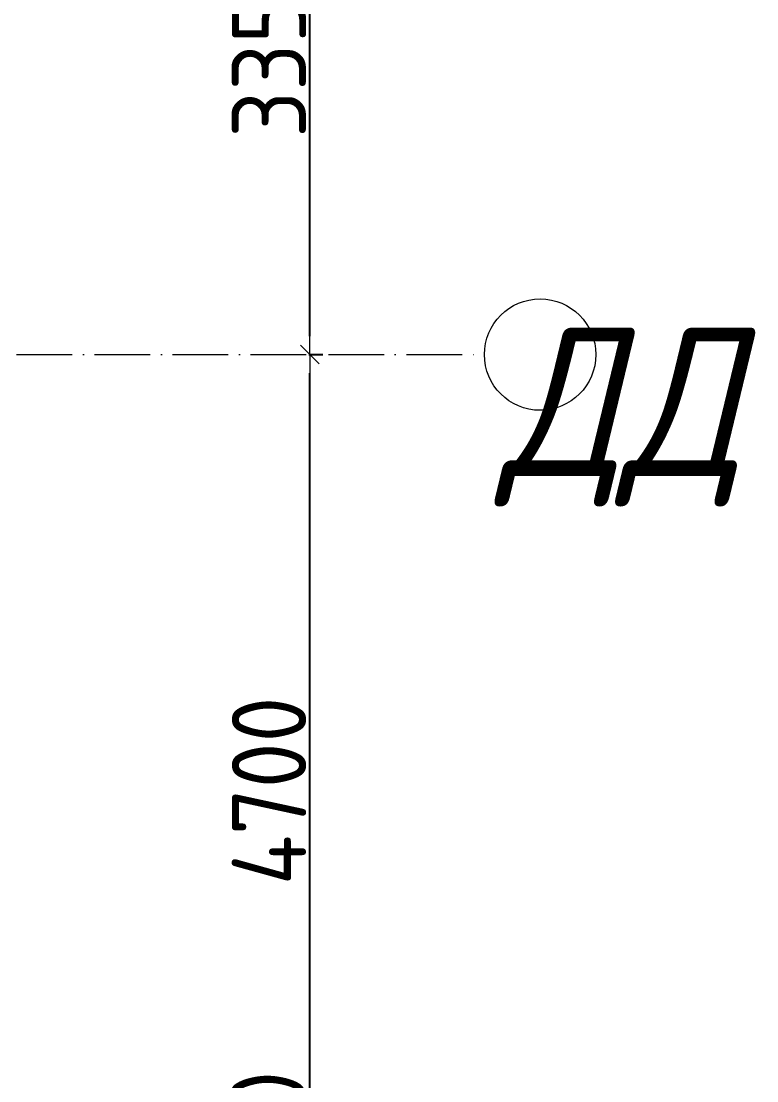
# Model space of a CAD drawing. Header units: millimetres. Extents: x -356862 to 418287, y 0 to 839748.
# Drawn here: x 244008 to 247971, y 507036 to 512742 of the extents above; entities that cross this region are included whole.
import ezdxf

# ---------------------------------------------------------------- set-up
doc = ezdxf.new("R2010")
doc.units = ezdxf.units.MM
doc.linetypes.add('50_200_ШТРИХ_1Т_ш5_п1_п1_', pattern=[700, 500, -100, 0, -100])
for name, color, linetype, lineweight in [('A-____-____-DIMS', 7, 'Continuous', 9), ('S-GRID-____-IDEN', 7, 'Continuous', 9), ('S-GRID-____-OTLN-1', 7, '50_200_ШТРИХ_1Т_ш5_п1_п1_', 9)]:
    doc.layers.add(name, color=color, linetype=linetype, lineweight=lineweight)
doc.styles.add('ISOCPEUR_I_9', font='isocpeui.ttf', dxfattribs={"width": 0.9, "height": 250})
doc.styles.add('СПДС', font='isocpeur.ttf', dxfattribs={"width": 0.9})
doc.dimstyles.new('Размера А3', dxfattribs={"dimtxt": 200, "dimasz": 100, "dimexe": 70, "dimexo": 100, "dimgap": 20, "dimtad": 1, "dimdec": 0, "dimrnd": 10, "dimzin": 0, "dimdsep": 46, "dimtxsty": 'СПДС', "dimblk": 'ARROWHEAD_6', "dimcen": 1, "dimclrd": 256, "dimclre": 256, "dimclrt": 256, "dimazin": 0, "dimtfac": 1, "dimtdec": 0, "dimtmove": 2, "dimatfit": 3, "dimfxl": 1, "dimtolj": 1, "dimtzin": 0, "dimarcsym": 0})

# ---------------------------------------------------------------- blocks, each defined once
blk = doc.blocks.new('Ось сетки - Круг_Ø6_00__ISO-2_5_0_9K_-25732049-АР1_План отверстий 3 этажа в осях 1-64_Ю-ЯЯ')
at = {"layer": 'S-GRID-____-IDEN'}
blk.add_circle((0, 0), 3, dxfattribs=at)
blk = doc.blocks.new('ARROWHEAD_6')
at = {"color": 0, "linetype": 'Continuous'}
for p, q in [((0, 0), (-1, 0)), ((-0.5, -0.5), (0.5, 0.5))]:
    blk.add_line(p, q, dxfattribs=at)
blk = doc.blocks.new('*D2650')
at = {"layer": 'A-____-____-DIMS', "lineweight": -2, "transparency": 16777216}
for p, q in [((245557.2, 506247), (245633.3, 506247)), ((245563.3, 505897), (245563.3, 506147)), ((245557.2, 505797), (245633.3, 505797))]:
    blk.add_line(p, q, dxfattribs=at)
at = {"layer": 'Defpoints', "color": 0, "transparency": 16777216}
for p in [(245457.2, 506247), (245563.3, 506247), (245457.2, 505797)]:
    blk.add_point(p, dxfattribs=at)
at = {"layer": 'A-____-____-DIMS', "lineweight": -2, "transparency": 16777216, "xscale": 100, "yscale": 100, "zscale": 100}
for p, rotation in [((245563.3, 506247), 90), ((245563.3, 505797), 270)]:
    blk.add_blockref('ARROWHEAD_6', p, dxfattribs=dict(at, rotation=rotation))
at = {"layer": 'A-____-____-DIMS', "transparency": 16777216, "insert": (245136.7, 506310), "char_height": 400, "attachment_point": 1, "rotation": 90, "line_spacing_factor": 1.149209, "style": 'СПДС'}
blk.add_mtext('\\A1;450', dxfattribs=at)
blk = doc.blocks.new('*D2651')
at = {"layer": 'A-____-____-DIMS', "lineweight": -2, "transparency": 16777216}
for p, q in [((245557.2, 510947), (245633.3, 510947)), ((245563.3, 506347), (245563.3, 510847)), ((245557.2, 506247), (245633.3, 506247))]:
    blk.add_line(p, q, dxfattribs=at)
at = {"layer": 'Defpoints', "color": 0, "transparency": 16777216}
for p in [(245457.2, 510947), (245563.3, 510947), (245457.2, 506247)]:
    blk.add_point(p, dxfattribs=at)
at = {"layer": 'A-____-____-DIMS', "lineweight": -2, "transparency": 16777216, "xscale": 100, "yscale": 100, "zscale": 100}
for p, rotation in [((245563.3, 510947), 90), ((245563.3, 506247), 270)]:
    blk.add_blockref('ARROWHEAD_6', p, dxfattribs=dict(at, rotation=rotation))
at = {"layer": 'A-____-____-DIMS', "transparency": 16777216, "insert": (245343.3, 508597), "char_height": 400, "attachment_point": 5, "rotation": 90, "style": 'СПДС'}
blk.add_mtext('\\A1;4700', dxfattribs=at)
blk = doc.blocks.new('*D2652')
at = {"layer": 'A-____-____-DIMS', "lineweight": -2, "transparency": 16777216}
for p, q in [((245557.2, 514297), (245633.3, 514297)), ((245563.3, 511047), (245563.3, 514197)), ((245557.2, 510947), (245633.3, 510947))]:
    blk.add_line(p, q, dxfattribs=at)
at = {"layer": 'Defpoints', "color": 0, "transparency": 16777216}
for p in [(245457.2, 514297), (245563.3, 514297), (245457.2, 510947)]:
    blk.add_point(p, dxfattribs=at)
at = {"layer": 'A-____-____-DIMS', "lineweight": -2, "transparency": 16777216, "xscale": 100, "yscale": 100, "zscale": 100}
for p, rotation in [((245563.3, 514297), 90), ((245563.3, 510947), 270)]:
    blk.add_blockref('ARROWHEAD_6', p, dxfattribs=dict(at, rotation=rotation))
at = {"layer": 'A-____-____-DIMS', "transparency": 16777216, "insert": (245343.3, 512622), "char_height": 400, "attachment_point": 5, "rotation": 90, "style": 'СПДС'}
blk.add_mtext('\\A1;3350', dxfattribs=at)
blk = doc.blocks.new('*D2678')
at = {"layer": 'A-____-____-DIMS', "lineweight": -2, "transparency": 16777216}
for p, q in [((245557.2, 506247), (245633.3, 506247)), ((245563.3, 505897), (245563.3, 506147)), ((245557.2, 505797), (245633.3, 505797))]:
    blk.add_line(p, q, dxfattribs=at)
at = {"layer": 'Defpoints', "color": 0, "transparency": 16777216}
for p in [(245457.2, 506247), (245563.3, 506247), (245457.2, 505797)]:
    blk.add_point(p, dxfattribs=at)
at = {"layer": 'A-____-____-DIMS', "lineweight": -2, "transparency": 16777216, "xscale": 100, "yscale": 100, "zscale": 100}
for p, rotation in [((245563.3, 506247), 90), ((245563.3, 505797), 270)]:
    blk.add_blockref('ARROWHEAD_6', p, dxfattribs=dict(at, rotation=rotation))
at = {"layer": 'A-____-____-DIMS', "transparency": 16777216, "insert": (245136.7, 506310), "char_height": 400, "attachment_point": 1, "rotation": 90, "line_spacing_factor": 1.149209, "style": 'СПДС'}
blk.add_mtext('\\A1;450', dxfattribs=at)

msp = doc.modelspace()

# ---------------------------------------------------------------- linework, layer by layer
at = {"layer": 'S-GRID-____-OTLN-1', "color": 251, "ltscale": 0.6, "true_color": 0x636466}
msp.add_line((211635.5567, 510946.983), (246503.4633, 510946.983), dxfattribs=at)

# ---------------------------------------------------------------- block references
at = {"layer": 'S-GRID-____-IDEN', "xscale": 99.99999999999993, "yscale": 99.99999999999993, "zscale": 99.99999999999993, "rotation": 269.9999999999995}
msp.add_blockref('Ось сетки - Круг_Ø6_00__ISO-2_5_0_9K_-25732049-АР1_План отверстий 3 этажа в осях 1-64_Ю-ЯЯ', (246803.4633, 510946.983), dxfattribs=at)

# ---------------------------------------------------------------- texts
at = {"layer": 'S-GRID-____-IDEN', "insert": (246589.3838, 511093.6154), "char_height": 800, "width": 505.063125, "attachment_point": 1, "style": 'ISOCPEUR_I_9'}
msp.add_mtext('ДД', dxfattribs=at)

# ---------------------------------------------------------------- dimensions: what is measured, and where the dimension line sits
at = {"layer": 'A-____-____-DIMS'}
for base, p1, p2, picture, middle in [((245563.2982, 514296.983), (245457.2322, 510946.983), (245457.2322, 514296.983), '*D2652', (245343.2982, 512621.983)), ((245563.2982, 510946.983), (245457.2322, 506246.983), (245457.2322, 510946.983), '*D2651', (245343.2982, 508596.983))]:
    dim = msp.add_linear_dim(base=base, p1=p1, p2=p2, angle=90, dimstyle='Размера А3', override={"dimtxt": 400}, dxfattribs=at)
    dim.commit()
    dim.dimension.update_dxf_attribs({"geometry": picture, "text_midpoint": middle})
for picture in ['*D2650', '*D2678']:
    dim = msp.add_linear_dim(base=(245563.2982, 506246.983), p1=(245457.2322, 505796.983), p2=(245457.2322, 506246.983), angle=90, dimstyle='Размера А3', override={"dimtxt": 400}, dxfattribs=at)
    dim.commit()
    dim.dimension.update_dxf_attribs({"geometry": picture, "text_midpoint": (245403.3509, 506670.0078), "dimtype": 160, "text_rotation": 90})

doc.saveas('drawing.dxf')
